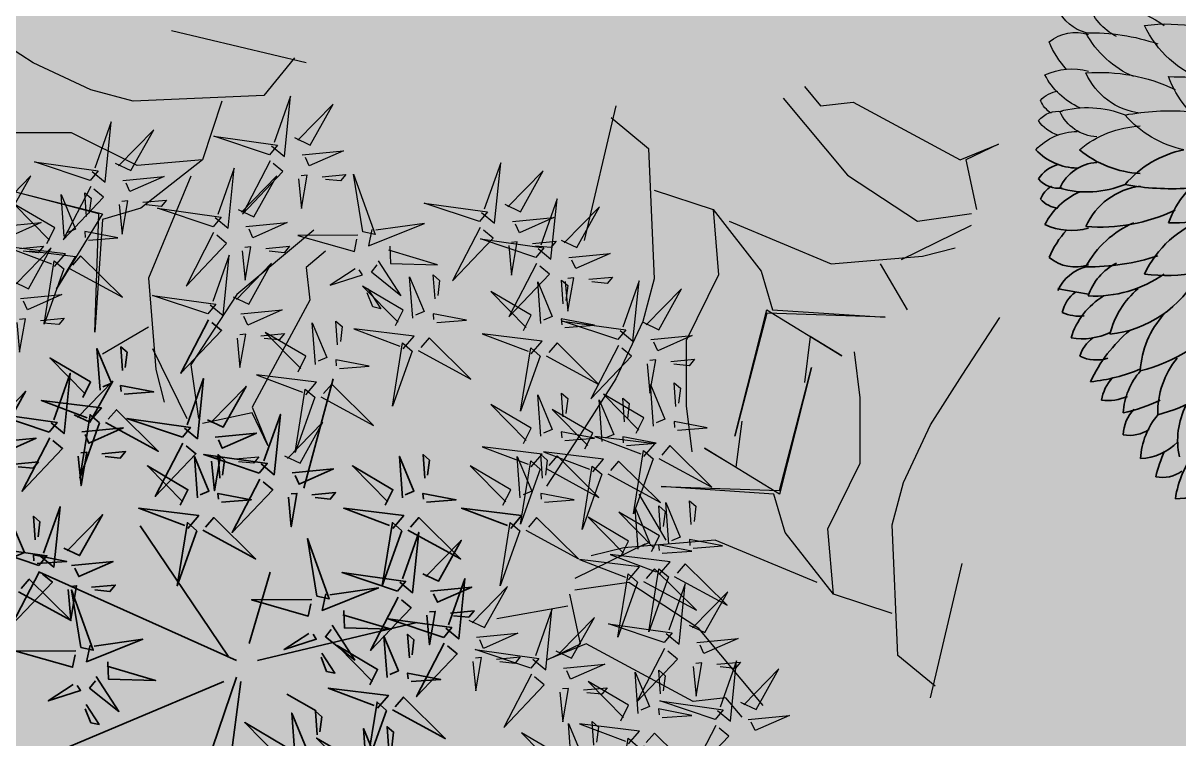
# Model space of a CAD drawing. Header units: millimetres. Extents: x -4167 to 87328, y -21481 to 19784.
# Drawn here: x 10885 to 11412, y 7297 to 7623 of the extents above; entities that cross this region are included whole.
import ezdxf

# ---------------------------------------------------------------- set-up
doc = ezdxf.new("R2010")
doc.units = ezdxf.units.MM
doc.header["$LTSCALE"] = 150
doc.linetypes.add('DASHED', pattern=[19.05, 12.7, -6.35])
for name, color, linetype, true_color in [('ad-Landscape', 7, 'Continuous', 0x007f00), ('ad-Secondary Roof', 6, 'Continuous', 0xff00ff), ('ad-Verandah', 7, 'Continuous', 0xa57c52)]:
    doc.layers.add(name, color=color, linetype=linetype, true_color=true_color)
doc.layers.add('ad-Landscape 2', color=7, linetype='Continuous', lineweight=35, true_color=0x264c00)

# ---------------------------------------------------------------- blocks, each defined once
blk = doc.blocks.new('bamboo')
at = {"layer": 'ad-Landscape'}
blk.add_line((-124.2, -652.6), (-157.7, -842.3), dxfattribs=at)
for points in [[(-1212, 689.6), (-1192.2, 648), (-1301.2, 587.1), (-1204.9, 680.9)], [(-1166.4, 669.3), (-1176.9, 559.2), (-1136.4, 650.5), (-1159.3, 660.7)], [(-1059.9, 523.7), (-1093.8, 494.6), (-1113.3, 654.4), (-1067.1, 532.2)], [(-1121.7, 544.2), (-1162.9, 523.5), (-1225.9, 631.2), (-1130.2, 536.9)], [(-1108, 616), (-1114, 553.1), (-1096.8, 567.3), (-1100.9, 607.4)], [(-1020.9, 635), (-1001.1, 593.4), (-1110, 532.6), (-1013.8, 626.4)], [(-910.8, 624.4), (-832.2, 616.8), (-921, 601.5), (-919.5, 617.3)], [(-975.2, 614.7), (-985.8, 504.7), (-945.3, 596), (-968.1, 606.1)], [(-1288.8, 429.3), (-1338.2, 576.9), (-1314.7, 408), (-1288.8, 429.3)], [(-916.9, 561.5), (-922.9, 498.6), (-905.6, 512.8), (-909.7, 552.9)], [(-1053.8, 499.5), (-907.2, 551.9), (-1075.6, 524.9), (-1053.8, 499.5)], [(-1273.1, 427.7), (-1131.2, 501.3), (-1244.7, 393.3), (-1266, 419.1)], [(-1141, 498.1), (-1251.3, 506.4), (-1159.2, 467.8), (-1149.5, 490.8)], [(-1055, 483.7), (-978.6, 343.4), (-1088.9, 454.6), (-1063.5, 476.4)], [(-1193.1, 438.6), (-1256.1, 443.4), (-1241.5, 426.4), (-1201.6, 431.4)], [(-1130.1, 433.9), (-1136.1, 355.2), (-1153.1, 443.6), (-1137.4, 442.4)], [(-1313.2, 423.7), (-1284.7, 389.2), (-1445, 373), (-1321.8, 416.6)], [(-1334.9, 362.3), (-1315.1, 320.7), (-1424, 259.8), (-1327.8, 353.7)], [(-1289.2, 342), (-1299.8, 231.9), (-1259.3, 323.3), (-1282.1, 333.4)], [(-1224.9, 351.7), (-1146.2, 344), (-1235, 328.8), (-1233.5, 344.6)], [(-1230.9, 288.8), (-1236.9, 225.9), (-1219.6, 240.1), (-1223.8, 280.1)], [(-1166, 102), (-1215.3, 249.6), (-1191.8, 80.7), (-1166, 102)], [(-933.9, 115.6), (-983.2, 263.3), (-959.7, 94.3), (-933.9, 115.6)], [(-1150.2, 100.5), (-1008.3, 174), (-1121.8, 66), (-1143.1, 91.9)], [(-1357.1, -48), (-1406.5, 99.6), (-1382.9, -69.3), (-1357.1, -48)], [(-1190.3, 96.4), (-1161.9, 61.9), (-1322.1, 45.7), (-1198.9, 89.3)], [(-958.2, 110.1), (-929.8, 75.6), (-1090, 59.3), (-966.8, 103)], [(-1212, 35.1), (-1192.2, -6.5), (-1301.2, -67.4), (-1204.9, 26.4)], [(-979.9, 48.7), (-960.1, 7.1), (-1069.1, -53.8), (-972.8, 40.1)], [(-869.9, 38), (-791.3, 30.4), (-880, 15.2), (-878.5, 30.9)], [(-548.2, 43.3), (-554.2, -19.6), (-537, -5.4), (-541.1, 34.7)], [(-1341.4, -49.5), (-1199.5, 24), (-1312.9, -84), (-1334.3, -58.1)], [(-1166.4, 14.8), (-1176.9, -95.3), (-1136.4, -4), (-1159.3, 6.1)], [(-1102, 24.4), (-1023.4, 16.8), (-1112.1, 1.6), (-1110.6, 17.3)], [(-934.3, 28.4), (-944.8, -81.7), (-904.3, 9.6), (-927.2, 19.8)], [(-875.9, -24.9), (-881.9, -87.8), (-864.7, -73.6), (-868.8, -33.5)], [(-718.6, -144.5), (-752.5, -173.6), (-772, -13.7), (-725.8, -136)], [(-1381.4, -53.6), (-1353, -88.1), (-1513.2, -104.3), (-1390.1, -60.7)], [(-1108, -38.5), (-1114, -101.4), (-1096.8, -87.2), (-1100.9, -47.1)], [(-780.4, -124), (-821.5, -144.7), (-884.6, -37), (-788.8, -131.3)], [(-556.7, -87.7), (-536.9, -129.3), (-645.8, -190.1), (-549.6, -96.3)], [(-1403.2, -114.9), (-1383.3, -156.5), (-1492.3, -217.4), (-1396.1, -123.6)], [(-712.5, -168.7), (-565.9, -116.3), (-734.3, -143.3), (-712.5, -168.7)], [(-1357.5, -135.2), (-1368, -245.3), (-1327.6, -154), (-1350.4, -143.9)], [(-1293.1, -125.6), (-1214.5, -133.2), (-1303.2, -148.4), (-1301.7, -132.7)], [(-1143.7, -283.2), (-1143, -123.3), (-1099.9, -274), (-1132.7, -280.9)], [(-799.7, -170.1), (-910, -161.8), (-817.9, -200.4), (-808.2, -177.3)], [(-713.7, -184.4), (-637.3, -324.8), (-747.6, -213.6), (-722.2, -191.7)], [(-1299.1, -188.5), (-1305.1, -251.4), (-1287.9, -237.2), (-1292, -197.1)], [(-1053.9, -275.7), (-1010.7, -209.6), (-1038.4, -295.3), (-1051.6, -286.6)], [(-851.8, -229.5), (-914.8, -224.8), (-900.2, -241.7), (-860.3, -236.8)], [(-788.8, -234.2), (-794.8, -313), (-811.8, -224.6), (-796, -225.8)], [(-1152.3, -296.4), (-1306, -271.7), (-1145.4, -329.2), (-1152.3, -296.4)], [(-841.4, -403.5), (-875.3, -432.7), (-894.8, -272.8), (-848.7, -395.1)], [(-903.2, -383.1), (-944.4, -403.7), (-1007.5, -296), (-911.7, -390.3)], [(-1158.7, -320.6), (-1114.9, -311.4), (-1174.8, -460.8), (-1156.4, -331.5)], [(-1075.2, -337.2), (-982.6, -397.6), (-1044.7, -319.4), (-1064.3, -334.9)], [(-1000.9, -310.2), (-948, -344.7), (-952.6, -322.9), (-990, -307.9)], [(-1114.4, -368.3), (-1068.3, -370), (-1064.9, -494.8), (-1103.4, -366)], [(-835.4, -427.8), (-688.8, -375.4), (-857.2, -402.4), (-835.4, -427.8)], [(-922.6, -429.1), (-1032.9, -420.9), (-940.7, -459.5), (-931.1, -436.4)], [(-1179.6, -607.1), (-1229, -459.4), (-1205.5, -628.4), (-1179.6, -607.1)], [(-836.6, -443.5), (-760.1, -583.9), (-870.5, -472.6), (-845, -450.8)], [(-974.6, -488.6), (-1037.7, -483.9), (-1023.1, -500.8), (-983.1, -495.9)], [(-911.6, -493.3), (-917.6, -572.1), (-934.7, -483.7), (-918.9, -484.8)], [(-1163.9, -608.6), (-1022, -535), (-1135.5, -643.1), (-1156.8, -617.2)], [(-425.4, -669.4), (-466.6, -690.1), (-529.7, -582.4), (-433.9, -676.7)], [(-119.8, -578.6), (-100, -620.2), (-209, -681), (-112.7, -587.2)], [(-1204, -612.6), (-1175.5, -647.1), (-1335.8, -663.4), (-1212.6, -619.7)], [(-1084.1, -757), (-1133.4, -609.4), (-1109.9, -778.4), (-1084.1, -757)], [(-827.8, -744.4), (-861.7, -773.6), (-881.2, -613.7), (-835.1, -736)], [(-527.4, -744.4), (-561.3, -773.6), (-580.8, -613.7), (-534.7, -736)], [(-74.2, -598.9), (-84.7, -708.9), (-44.2, -617.6), (-67, -607.5)], [(8.2, -743.4), (-41.2, -595.8), (-17.7, -764.7), (8.2, -743.4)], [(-9.8, -589.2), (68.8, -596.8), (-19.9, -612), (-18.4, -596.3)], [(-889.6, -724), (-930.8, -744.6), (-993.8, -636.9), (-898.1, -731.2)], [(-589.2, -724), (-630.4, -744.6), (-693.5, -636.9), (-597.7, -731.2)], [(-1225.7, -674), (-1205.9, -715.6), (-1314.8, -776.5), (-1218.6, -682.6)], [(-357.5, -714.1), (-210.9, -661.7), (-379.3, -688.7), (-357.5, -714.1)], [(-15.8, -652.1), (-21.8, -715), (-4.6, -700.8), (-8.7, -660.7)], [(23.9, -744.9), (165.8, -671.4), (52.3, -779.4), (31, -753.6)], [(-1180, -694.3), (-1190.5, -804.4), (-1150.1, -713.1), (-1172.9, -702.9)], [(-1115.6, -684.7), (-1037, -692.3), (-1125.7, -707.5), (-1124.2, -691.8)], [(-1068.3, -758.6), (-926.4, -685), (-1039.9, -793.1), (-1061.2, -767.2)], [(-444.7, -715.5), (-555, -707.2), (-462.9, -745.8), (-453.2, -722.8)], [(-821.7, -768.6), (-675.1, -716.3), (-843.5, -743.3), (-821.7, -768.6)], [(-521.3, -768.6), (-374.8, -716.3), (-543.2, -743.3), (-521.3, -768.6)], [(-358.7, -729.9), (-282.3, -870.2), (-392.6, -759), (-367.2, -737.1)], [(284.5, -805.8), (243.4, -826.4), (180.3, -718.7), (276.1, -813.1)], [(-1108.4, -762.6), (-1079.9, -797.1), (-1240.2, -813.4), (-1117, -769.7)], [(-1121.6, -747.6), (-1127.7, -810.5), (-1110.4, -796.3), (-1114.5, -756.2)], [(-908.9, -770), (-1019.2, -761.8), (-927.1, -800.3), (-917.4, -777.3)], [(-608.6, -770), (-718.8, -761.8), (-626.7, -800.3), (-617.1, -777.3)], [(-16.2, -749), (12.3, -783.5), (-148, -799.7), (-24.8, -756.1)], [(-822.9, -784.4), (-746.5, -924.8), (-856.8, -813.5), (-831.4, -791.7)], [(-513.8, -908.1), (-547.7, -937.2), (-567.2, -777.3), (-521, -899.6)], [(-496.8, -774.9), (-559.8, -770.2), (-545.3, -787.1), (-505.3, -782.2)], [(-522.5, -784.4), (-446.1, -924.8), (-556.4, -813.5), (-531, -791.7)], [(-433.8, -779.7), (-439.8, -858.4), (-456.8, -770), (-441.1, -771.2)], [(-1130.1, -824), (-1110.3, -865.6), (-1219.3, -926.5), (-1123, -832.6)], [(-961, -829.5), (-1024, -824.8), (-1009.5, -841.7), (-969.5, -836.8)], [(-898, -834.2), (-904, -913), (-921, -824.6), (-905.3, -825.7)], [(-865.6, -975.2), (-915, -827.6), (-891.5, -996.5), (-865.6, -975.2)], [(-660.6, -829.5), (-723.6, -824.8), (-709.1, -841.7), (-669.1, -836.8)], [(-575.6, -887.6), (-616.8, -908.3), (-679.8, -800.6), (-584, -894.9)], [(-597.6, -834.2), (-603.6, -913), (-620.7, -824.6), (-604.9, -825.7)], [(-37.9, -810.4), (-18.1, -852), (-127, -912.8), (-30.8, -819)], [(72.2, -821), (150.8, -828.6), (62, -843.8), (63.5, -828.1)], [(-1084.5, -844.3), (-1095, -954.4), (-1054.5, -863.1), (-1077.3, -852.9)], [(-1020.1, -834.7), (-941.4, -842.3), (-1030.2, -857.5), (-1028.7, -841.8)], [(7.8, -830.7), (-2.8, -940.7), (37.7, -849.4), (14.9, -839.3)], [(265.2, -851.8), (154.9, -843.6), (247, -882.2), (256.7, -859.1)], [(-507.7, -932.3), (-361.1, -879.9), (-529.5, -906.9), (-507.7, -932.3)], [(-227.1, -1003.5), (-261, -1032.7), (-280.5, -872.8), (-234.3, -995)], [(66.1, -883.9), (60.1, -946.8), (77.4, -932.6), (73.3, -892.5)], [(209.8, -1003.5), (175.9, -1032.7), (156.4, -872.8), (202.6, -995)], [(-1026.1, -897.6), (-1032.1, -960.5), (-1014.9, -946.3), (-1019, -906.2)], [(-849.9, -976.7), (-708, -903.2), (-821.4, -1011.2), (-842.8, -985.4)], [(-554.7, -1044.4), (-588.6, -1073.6), (-608.1, -913.7), (-562, -1036)], [(-288.9, -983), (-330, -1003.7), (-393.1, -896), (-297.3, -990.3)], [(148, -983), (106.8, -1003.7), (43.8, -896), (139.5, -990.3)], [(213.1, -911.3), (150.1, -906.6), (164.7, -923.5), (204.7, -918.6)], [(-616.5, -1023.9), (-657.7, -1044.6), (-720.8, -936.9), (-625, -1031.2)], [(-594.9, -933.7), (-705.2, -925.4), (-613.1, -964), (-603.4, -940.9)], [(-508.9, -948), (-432.5, -1088.4), (-542.8, -977.2), (-517.4, -955.3)], [(-60.1, -1097.9), (-109.5, -950.3), (-85.9, -1119.2), (-60.1, -1097.9)], [(-889.9, -980.8), (-861.5, -1015.3), (-1021.7, -1031.5), (-898.6, -987.9)], [(-302.5, -1064.9), (-343.7, -1085.5), (-406.8, -977.8), (-311, -1072.1)], [(-240.7, -1085.3), (-274.6, -1114.5), (-294.1, -954.6), (-248, -1076.9)], [(-221, -1027.7), (-74.4, -975.4), (-242.8, -1002.3), (-221, -1027.7)], [(215.9, -1027.7), (362.5, -975.4), (194.1, -1002.3), (215.9, -1027.7)], [(-647, -993.1), (-710, -988.4), (-695.4, -1005.3), (-655.5, -1000.4)], [(-584, -997.8), (-590, -1076.6), (-607, -988.2), (-591.3, -989.4)], [(-911.7, -1042.2), (-891.9, -1083.8), (-1000.8, -1144.6), (-904.6, -1050.8)], [(-548.6, -1068.6), (-402.1, -1016.3), (-570.5, -1043.2), (-548.6, -1068.6)], [(-308.2, -1029.1), (-418.5, -1020.8), (-326.4, -1059.4), (-316.7, -1036.4)], [(-222.2, -1043.5), (-145.8, -1183.9), (-256.1, -1072.6), (-230.7, -1050.8)], [(-44.4, -1099.5), (97.5, -1025.9), (-15.9, -1134), (-37.3, -1108.1)], [(128.7, -1029.1), (18.4, -1020.8), (110.5, -1059.4), (120.2, -1036.4)], [(214.7, -1043.5), (291.1, -1183.9), (180.8, -1072.6), (206.2, -1050.8)], [(-866, -1062.5), (-876.5, -1172.5), (-836.1, -1081.2), (-858.9, -1071.1)], [(-801.6, -1052.8), (-723, -1060.4), (-811.7, -1075.7), (-810.2, -1059.9)], [(-635.9, -1070), (-746.1, -1061.7), (-654, -1100.3), (-644.4, -1077.3)], [(-234.6, -1109.5), (-88.1, -1057.2), (-256.5, -1084.1), (-234.6, -1109.5)], [(-549.8, -1084.4), (-473.4, -1224.8), (-583.8, -1113.5), (-558.3, -1091.7)], [(-321.9, -1110.9), (-432.1, -1102.7), (-340, -1141.2), (-330.3, -1118.2)], [(-360.3, -1088.6), (-423.3, -1083.8), (-408.7, -1100.8), (-368.8, -1095.8)], [(-297.3, -1093.3), (-303.3, -1172), (-320.3, -1083.6), (-304.5, -1084.8)], [(-84.4, -1103.5), (-56, -1138), (-216.2, -1154.2), (-93.1, -1110.6)], [(76.6, -1088.6), (13.6, -1083.8), (28.1, -1100.8), (68.1, -1095.8)], [(144.7, -1234.3), (95.3, -1086.7), (118.8, -1255.6), (144.7, -1234.3)], [(139.6, -1093.3), (133.6, -1172), (116.6, -1083.6), (132.3, -1084.8)], [(-807.6, -1115.7), (-813.6, -1178.6), (-796.4, -1164.4), (-800.5, -1124.4)], [(-687.9, -1129.5), (-751, -1124.7), (-736.4, -1141.7), (-696.4, -1136.8)], [(-624.9, -1134.2), (-630.9, -1213), (-648, -1124.6), (-632.2, -1125.7)], [(-235.8, -1125.3), (-159.4, -1265.7), (-269.7, -1154.4), (-244.3, -1132.6)], [(-373.9, -1170.4), (-436.9, -1165.7), (-422.4, -1182.6), (-382.4, -1177.7)], [(-310.9, -1175.1), (-316.9, -1253.9), (-334, -1165.5), (-318.2, -1166.6)], [(-106.2, -1164.9), (-86.3, -1206.5), (-195.3, -1267.4), (-99.1, -1173.5)], [(160.4, -1235.8), (302.3, -1162.3), (188.8, -1270.3), (167.5, -1244.4)], [(-60.5, -1185.2), (-71, -1295.3), (-30.6, -1204), (-53.4, -1193.8)], [(3.9, -1175.6), (82.5, -1183.2), (-6.2, -1198.4), (-4.7, -1182.7)], [(120.3, -1239.9), (148.8, -1274.4), (-11.4, -1290.6), (111.7, -1247)], [(-2.1, -1238.5), (-8.1, -1301.4), (9.1, -1287.1), (5, -1247.1)], [(98.6, -1301.3), (118.4, -1342.9), (9.5, -1403.7), (105.7, -1309.9)], [(144.3, -1321.5), (133.8, -1431.6), (174.2, -1340.3), (151.4, -1330.2)]]:
    blk.add_lwpolyline(points, dxfattribs=at)
at = {"layer": 'ad-Landscape 2'}
for p, q in [((43.5, 73), (278.2, 631.2)), ((-12.4, 39.5), (-247.1, 564.2)), ((-23.6, 61.9), (-370, 296.3)), ((32.3, 39.5), (390, 162.3)), ((43.5, 28.4), (300.5, 61.9)), ((-57.1, 6), (-247.1, -49.8)), ((-12.4, -16.3), (-113, -440.5)), ((77, -94.4), (121.7, -172.6)), ((-470.6, -139.1), (-761.2, -217.2))]:
    blk.add_line(p, q, dxfattribs=at)
for points in [[(-264.9, 565.6), (-314.3, 713.2), (-290.7, 544.3), (-264.9, 565.6)], [(-638.6, 703.2), (-618.8, 661.6), (-727.8, 600.7), (-631.5, 694.6)], [(-619.9, 538.4), (-669.2, 686), (-645.7, 517), (-619.9, 538.4)], [(-593, 682.9), (-603.5, 572.8), (-563, 664.1), (-585.9, 674.3)], [(-534.6, 629.7), (-540.6, 566.8), (-523.4, 581), (-527.5, 621)], [(-280.9, 634.5), (-391.2, 642.7), (-299.1, 604.1), (-289.4, 627.2)], [(-249.2, 564.1), (-107.3, 637.7), (-220.7, 529.6), (-242.1, 555.5)], [(-194.9, 620.1), (-118.4, 479.7), (-228.8, 591), (-203.4, 612.8)], [(-37.8, 466.8), (-37.2, 626.6), (5.9, 476), (-26.9, 469.1)], [(-604.1, 536.8), (-462.2, 610.4), (-575.7, 502.3), (-597, 528.2)], [(-650.3, 428.2), (-684.2, 399.1), (-703.7, 559), (-657.6, 436.7)], [(-289.2, 560), (-260.8, 525.6), (-421, 509.3), (-297.8, 552.9)], [(-333, 575), (-396, 579.7), (-381.4, 562.8), (-341.5, 567.7)], [(-270, 570.3), (-276, 491.5), (-293, 579.9), (-277.2, 578.7)], [(-712.1, 448.7), (-753.3, 428.1), (-816.4, 535.7), (-720.6, 441.4)], [(-644.2, 532.8), (-615.8, 498.3), (-776, 482), (-652.8, 525.7)], [(52, 474.3), (95.2, 540.4), (67.5, 454.7), (54.3, 463.3)], [(-311, 498.7), (-291.1, 457.1), (-400.1, 396.2), (-303.9, 490)], [(-665.9, 471.4), (-646.1, 429.8), (-755.1, 368.9), (-658.8, 462.8)], [(-265.3, 478.4), (-275.8, 368.3), (-235.4, 459.6), (-258.2, 469.8)], [(-200.9, 488), (-122.3, 480.4), (-211, 465.2), (-209.5, 480.9)], [(-46.5, 453.6), (-200.1, 478.3), (-39.6, 420.8), (-46.5, 453.6)], [(-644.2, 404), (-497.6, 456.4), (-666, 429.4), (-644.2, 404)], [(-620.3, 451.1), (-630.8, 341), (-590.3, 432.3), (-613.2, 442.5)], [(-555.9, 460.7), (-477.3, 453.1), (-566, 437.9), (-564.5, 453.6)], [(-52.8, 429.4), (-9, 438.6), (-69, 289.1), (-50.5, 418.5)], [(30.7, 412.7), (123.3, 352.4), (61.2, 430.6), (41.6, 415)], [(104.9, 439.8), (157.9, 405.3), (153.3, 427.1), (115.9, 442.1)], [(-731.5, 402.7), (-841.7, 410.9), (-749.6, 372.3), (-739.9, 395.4)], [(-206.9, 425.1), (-212.9, 362.2), (-195.7, 376.4), (-199.8, 416.5)], [(-645.4, 388.3), (-569, 247.9), (-679.3, 359.1), (-653.9, 381)], [(-561.9, 397.8), (-567.9, 334.9), (-550.7, 349.1), (-554.8, 389.2)], [(-8.5, 381.7), (37.5, 380), (40.9, 255.2), (2.4, 384)], [(-783.5, 343.2), (-846.5, 347.9), (-832, 331), (-792, 335.9)], [(-720.5, 338.5), (-726.5, 259.7), (-743.5, 348.1), (-727.8, 346.9)], [(-606.2, 183.8), (-655.6, 331.4), (-632, 162.5), (-606.2, 183.8)], [(-363.6, 169.2), (-397.5, 140), (-417, 299.9), (-370.9, 177.6)], [(-590.5, 182.3), (-448.6, 255.9), (-562, 147.8), (-583.4, 173.7)], [(-425.4, 189.6), (-466.6, 169), (-529.7, 276.7), (-433.9, 182.4)], [(-918.2, 114.1), (-776.2, 187.7), (-889.7, 79.6), (-911, 105.5)], [(-357.5, 145), (-210.9, 197.3), (-379.3, 170.3), (-357.5, 145)], [(-630.5, 178.2), (-602.1, 143.7), (-762.3, 127.5), (-639.2, 171.1)], [(-510.6, -20.7), (-560, 126.9), (-536.5, -42), (-510.6, -20.7)], [(-444.7, 143.6), (-555, 151.8), (-462.9, 113.3), (-453.2, 136.3)], [(-358.7, 129.2), (-282.3, -11.2), (-392.6, 100.1), (-367.2, 121.9)], [(-652.3, 116.9), (-632.5, 75.3), (-741.4, 14.4), (-645.2, 108.2)], [(-606.6, 96.6), (-617.1, -13.5), (-576.7, 77.8), (-599.5, 88)], [(-542.2, 106.2), (-463.6, 98.6), (-552.3, 83.4), (-550.8, 99.1)], [(-496.8, 84.1), (-559.8, 88.8), (-545.3, 71.9), (-505.3, 76.8)], [(-433.8, 79.4), (-439.8, 0.6), (-456.8, 89), (-441.1, 87.9)], [(-494.9, -22.2), (-353, 51.3), (-466.5, -56.7), (-487.8, -30.9)], [(257.2, -69.4), (216.1, -90.1), (153, 17.6), (248.8, -76.7)], [(-535, -26.3), (-506.5, -60.8), (-666.8, -77), (-543.6, -33.4)], [(-174.3, -160.5), (-173.7, -0.6), (-130.6, -151.3), (-163.4, -158.2)], [(-84.5, -153), (-41.3, -86.9), (-69, -172.5), (-82.2, -163.9)], [(-511, -108), (-521.6, -218), (-481.1, -126.7), (-503.9, -116.6)], [(-446.7, -98.3), (-368, -105.9), (-456.8, -121.2), (-455.3, -105.4)], [(237.9, -115.5), (127.6, -107.2), (219.7, -145.8), (229.4, -122.8)], [(-183, -173.7), (-336.7, -149), (-176.1, -206.5), (-183, -173.7)], [(-452.7, -161.2), (-458.7, -224.1), (-441.4, -209.9), (-445.5, -169.8)], [(185.8, -175), (122.8, -170.2), (137.4, -187.2), (177.4, -182.3)], [(298.2, -260.3), (257, -281), (193.9, -173.3), (289.7, -267.6)], [(-189.3, -197.8), (-145.6, -188.6), (-205.5, -338.1), (-187, -208.8)], [(-105.9, -214.5), (-13.2, -274.9), (-75.4, -196.7), (-94.9, -212.2)], [(-31.6, -187.5), (21.3, -222), (16.7, -200.1), (-20.7, -185.2)], [(114.3, -335.4), (80.4, -364.5), (60.9, -204.6), (107, -326.9)], [(-363.6, -376.3), (-397.5, -405.4), (-417, -245.5), (-370.9, -367.8)], [(-196.6, -388.9), (-246, -241.3), (-222.5, -410.2), (-196.6, -388.9)], [(-145, -245.6), (-99, -247.3), (-95.6, -372), (-134.1, -243.3)], [(52.5, -314.9), (11.3, -335.6), (-51.8, -227.9), (44, -322.2)], [(-425.4, -355.8), (-466.6, -376.5), (-529.7, -268.8), (-433.9, -363.1)], [(120.3, -359.6), (266.9, -307.2), (98.5, -334.2), (120.3, -359.6)], [(278.8, -306.4), (168.6, -298.1), (260.7, -336.7), (270.4, -313.7)], [(-180.9, -390.4), (-39, -316.9), (-152.5, -424.9), (-173.8, -399)], [(-357.5, -400.5), (-210.9, -348.1), (-379.3, -375.1), (-357.5, -400.5)], [(-73.8, -511.6), (-123.1, -364), (-99.6, -532.9), (-73.8, -511.6)], [(33.1, -361), (-77.2, -352.7), (14.9, -391.3), (24.6, -368.2)], [(226.8, -365.9), (163.8, -361.1), (178.3, -378.1), (218.3, -373.2)], [(-444.7, -401.9), (-555, -393.6), (-462.9, -432.2), (-453.2, -409.1)], [(-221, -394.5), (-192.5, -429), (-352.8, -445.2), (-229.6, -401.6)], [(119.1, -375.3), (195.6, -515.7), (85.2, -404.5), (110.7, -382.6)], [(-358.7, -416.2), (-282.3, -556.6), (-392.6, -445.4), (-367.2, -423.5)], [(-19, -420.4), (-82, -415.7), (-67.4, -432.6), (-27.4, -427.7)], [(44, -425.1), (38, -503.9), (21, -415.5), (36.8, -416.7)], [(-496.8, -461.3), (-559.8, -456.6), (-545.3, -473.5), (-505.3, -468.6)], [(-433.8, -466), (-439.8, -544.8), (-456.8, -456.4), (-441.1, -457.6)], [(-242.7, -455.8), (-222.9, -497.4), (-331.8, -558.3), (-235.6, -464.5)], [(-58, -513.1), (83.9, -439.6), (-29.6, -547.6), (-50.9, -521.7)], [(-197, -476.1), (-207.5, -586.2), (-167.1, -494.9), (-189.9, -484.8)], [(-132.6, -466.5), (-54, -474.1), (-142.8, -489.3), (-141.3, -473.6)], [(-98.1, -517.2), (-69.7, -551.7), (-229.9, -567.9), (-106.7, -524.3)], [(-138.6, -529.4), (-144.7, -592.3), (-127.4, -578.1), (-131.5, -538)], [(-363.6, -689.9), (-397.5, -719), (-417, -559.2), (-370.9, -681.4)]]:
    blk.add_lwpolyline(points, dxfattribs=at)
blk = doc.blocks.new('A$C7DA81DBD')
at = {"layer": 'ad-Landscape'}
for centre, radius, start, end in [((-0.1425, 3.9552), 0.5349, 155.19049, 195.20682), ((-0.9056, 3.6412), 0.6057, 24.0272, 62.73054), ((-0.2663, 4.0457), 0.2252, 130.84427, 173.75905), ((-0.4908, 4.0166), 0.2139, 30.41563, 68.82996), ((-0.0961, 4.0625), 0.2274, 130.93347, 187.27283), ((-0.4137, 3.9807), 0.3046, 17.09734, 56.39496), ((0.3234, 3.905), 0.4767, 132.73866, 179.56243), ((-0.6413, 3.9243), 0.3417, 140.17932, 198.67463), ((-1.1804, 3.4536), 0.743, 47.03228, 68.14061), ((-1.3268, 3.7443), 0.3576, 14.37957, 65.67824), ((0.4847, 3.8253), 0.8385, 164.13269, 202.27743), ((-0.4664, 3.7254), 0.3595, 3.05127, 66.29439), ((0.6722, 3.3341), 0.8727, 140.39412, 176.99618), ((-0.2113, 3.764), 1.0157, 176.98112, 215.15022), ((-1.383, 3.3555), 0.488, 27.43755, 71.18261), ((0.7845, 3.7974), 1.7654, 178.75477, 198.61147), ((-1.3701, 3.1096), 0.824, 23.21959, 61.77969), ((0.8101, 3.7172), 1.4584, 175.33806, 205.55583), ((-0.8731, 3.3135), 0.5704, 6.67232, 66.26868), ((-0.5792, 3.7449), 0.9742, 186.46688, 241.65563), ((1.7398, 3.1245), 2.0667, 169.32144, 184.04788), ((-0.8762, 2.8295), 0.8955, 11.96194, 49.21126), ((0.2948, 3.161), 1.349, 172.2305, 210.01298), ((-1.4049, 2.5545), 0.8684, 18.68778, 65.28391), ((2.889, 3.1417), 3.5018, 179.98243, 192.00519), ((-0.9142, 2.3228), 0.8735, 31.40487, 69.8192)]:
    blk.add_arc(centre, radius, start, end, dxfattribs=at)
at = {"layer": 'ad-Landscape 2'}
for centre, radius, start, end in [((-0.3234, 3.905), 0.4767, 0.43757, 47.26134), ((0.4137, 3.9807), 0.3046, 123.60504, 162.90266), ((0.0961, 4.0625), 0.2274, 352.72717, 49.06653), ((0.4908, 4.0166), 0.2139, 111.17004, 149.58437), ((0.9056, 3.6412), 0.6057, 117.26946, 155.9728), ((0.2663, 4.0457), 0.2252, 6.24095, 49.15573), ((0.1425, 3.9552), 0.5349, 344.79318, 24.80951), ((1.1804, 3.4536), 0.743, 111.85939, 132.96772), ((0.6413, 3.9243), 0.3417, 341.32537, 39.82068), ((0.4664, 3.7254), 0.3595, 113.70561, 176.94873), ((-0.4847, 3.8253), 0.8385, 337.72257, 15.86731), ((1.3268, 3.7443), 0.3576, 114.32176, 165.62043), ((-5.8663, 2.673), 7.168, 9.16665, 11.24033), ((1.4147, 3.7701), 0.2686, 101.04015, 144.95778), ((1.0529, 3.8878), 0.3429, 353.89465, 25.17772), ((-0.6722, 3.3341), 0.8727, 3.00382, 39.60588), ((1.7595, 3.3631), 0.6247, 106.91169, 148.74233), ((1.0337, 3.8696), 0.5516, 334.54713, 9.51441), ((1.8213, 3.5993), 0.3023, 107.3992, 143.67876), ((1.4522, 3.7508), 0.3106, 341.21289, 26.18085), ((0.8731, 3.3135), 0.5704, 113.73132, 173.32768), ((-0.8101, 3.7172), 1.4584, 334.44417, 4.66194), ((1.3701, 3.1096), 0.824, 118.22031, 156.78041), ((-0.7845, 3.7974), 1.7654, 341.38853, 1.24523), ((1.383, 3.3555), 0.488, 108.81739, 152.56245), ((0.2113, 3.764), 1.0157, 324.84978, 3.01888), ((2.4444, 2.7002), 1.2047, 114.47438, 140.38238), ((0.4659, 3.9514), 1.4875, 337.29257, 354.02748), ((2.1581, 3.3546), 0.3559, 99.63085, 133.13709), ((1.6924, 3.6508), 0.4098, 336.38924, 7.6723), ((0.5792, 3.7449), 0.9742, 298.34437, 353.53312), ((1.7238, 2.9221), 0.7346, 103.90804, 139.61338), ((0.8762, 2.8295), 0.8955, 130.78874, 168.03806), ((-1.7398, 3.1245), 2.0667, 355.95212, 10.67856), ((2.2394, 2.9434), 0.5806, 93.32513, 131.66362), ((0.9147, 3.7961), 1.3196, 333.78136, 348.06114), ((2.4029, 3.194), 0.3293, 92.31458, 133.75489), ((2.1061, 3.4684), 0.2887, 325.35935, 10.9222), ((1.4049, 2.5545), 0.8684, 114.71609, 161.31222), ((-0.2948, 3.161), 1.349, 329.98702, 7.7695), ((0.4879, 3.7225), 1.408, 309.24822, 345.91322), ((1.8961, 2.6169), 0.7641, 93.18845, 132.61455), ((2.6219, 2.7574), 0.6207, 93.06665, 130.22411), ((2.1285, 3.3962), 0.4606, 314.41683, 357.63522), ((2.2078, 2.5037), 0.7304, 88.94937, 129.1849), ((1.0136, 3.5245), 1.2421, 311.60195, 346.47297), ((3.0457, 2.0047), 1.2814, 103.71524, 113.85648), ((2.4584, 3.1948), 0.2887, 325.35935, 10.9222), ((0.9142, 2.3228), 0.8735, 110.1808, 148.59513), ((-2.889, 3.1417), 3.5018, 347.99481, 0.01757), ((2.4357, 2.4238), 0.6427, 77.61453, 116.92393), ((3.0549, 2.2322), 0.863, 98.61282, 128.97622), ((2.5541, 3.0699), 0.3719, 312.03902, 2.39813)]:
    blk.add_arc(centre, radius, start, end, dxfattribs=at)
blk = doc.blocks.new('A$C06C421F0')
at = {"layer": 'ad-Landscape'}
for points in [[(359.91, 366.46, 35.98, 14.39, 0), (421.22, 431.54, 14.39, 0.72, 0), (487.37, 441.94, 0, 0, 0), (448, 441.94, 0, 0, 0), (472.53, 524.19, 0, 0, 0), (467.69, 541.37, 0, 0, 0), (379.6, 599.67, 0, 0, 0), (404.12, 579.33, 0, 0, 0), (359.91, 575.71, 0, 0, 0), (404.12, 579.33, 0, 0, 0), (467.69, 541.37, 0, 0, 0), (433.48, 648.03, 0, 0, 0), (482.53, 692.32, 0, 0, 0), (430.9, 648.03, 0, 0, 0), (418.64, 692.32, 0, 0, 0), (426.06, 713.11, 0, 0, 0), (413.8, 692.32, 0, 0, 0), (372.17, 716.27, 0, 0, 0), (413.8, 692.32, 0, 0, 0), (323.13, 719.89, 0, 0, 0)], [(353.42, 359.91, 35.98, 14.39, 0), (288.34, 421.22, 14.39, 0.72, 0), (277.95, 487.37, 0, 0, 0), (277.95, 448, 0, 0, 0), (195.69, 472.53, 0, 0, 0), (178.52, 467.69, 0, 0, 0), (120.22, 379.6, 0, 0, 0), (140.56, 404.12, 0, 0, 0), (144.17, 359.91, 0, 0, 0), (140.56, 404.12, 0, 0, 0), (178.52, 467.69, 0, 0, 0), (71.86, 433.48, 0, 0, 0), (27.57, 482.53, 0, 0, 0), (71.86, 430.9, 0, 0, 0), (27.57, 418.64, 0, 0, 0), (6.78, 426.06, 0, 0, 0), (27.57, 413.8, 0, 0, 0), (3.62, 372.17, 0, 0, 0), (27.57, 413.8, 0, 0, 0), (0, 323.13, 0, 0, 0)], [(366.46, 359.97, 35.98, 14.39, 0), (431.54, 298.66, 14.39, 0.72, 0), (441.94, 232.52, 0, 0, 0), (441.94, 271.88, 0, 0, 0), (524.19, 247.36, 0, 0, 0), (541.37, 252.2, 0, 0, 0), (599.67, 340.29, 0, 0, 0), (579.33, 315.77, 0, 0, 0), (575.71, 359.97, 0, 0, 0), (579.33, 315.77, 0, 0, 0), (541.37, 252.2, 0, 0, 0), (648.03, 286.4, 0, 0, 0), (692.32, 237.36, 0, 0, 0), (648.03, 288.98, 0, 0, 0), (692.32, 301.25, 0, 0, 0), (713.11, 293.82, 0, 0, 0), (692.32, 306.09, 0, 0, 0), (716.27, 347.71, 0, 0, 0), (692.32, 306.09, 0, 0, 0), (719.89, 396.76, 0, 0, 0)], [(359.97, 353.42, 35.98, 14.39, 0), (298.66, 288.34, 14.39, 0.72, 0), (232.52, 277.95, 0, 0, 0), (271.88, 277.95, 0, 0, 0), (247.36, 195.69, 0, 0, 0), (252.2, 178.52, 0, 0, 0), (340.29, 120.22, 0, 0, 0), (315.77, 140.56, 0, 0, 0), (359.97, 144.17, 0, 0, 0), (315.77, 140.56, 0, 0, 0), (252.2, 178.52, 0, 0, 0), (286.4, 71.86, 0, 0, 0), (237.36, 27.57, 0, 0, 0), (288.98, 71.86, 0, 0, 0), (301.25, 27.57, 0, 0, 0), (293.82, 6.78, 0, 0, 0), (306.09, 27.57, 0, 0, 0), (347.71, 3.62, 0, 0, 0), (306.09, 27.57, 0, 0, 0), (396.76, 0, 0, 0, 0)]]:
    blk.add_lwpolyline(points, format="xyseb", dxfattribs=at)
for points in [[(460.26, 565.32), (472.53, 575.71), (470.27, 596.5), (507.05, 664.75), (497.05, 689.15), (507.05, 668.36), (538.67, 675.14)], [(467.69, 551.76), (516.73, 592.89), (546.1, 637.63), (541.26, 671.98)], [(570.62, 627.24), (548.68, 671.98)], [(546.1, 517.41), (573.2, 582.49), (568.36, 640.79), (563.2, 661.58)], [(573.2, 613.68), (602.56, 630.85)], [(538.67, 507.02), (578.04, 537.75), (602.56, 544.98), (607.4, 616.84), (604.82, 541.37), (683.23, 521.03), (602.56, 541.37), (631.93, 589.27), (619.67, 568.94), (649.03, 565.32)], [(526.41, 469.51), (538.67, 507.02), (580.3, 510.63), (622.25, 489.84), (663.87, 489.84), (693.24, 493.46)], [(479.95, 441.94), (499.63, 465.89), (582.88, 469.51), (609.99, 462.28), (646.77, 445.1), (678.39, 424.76), (715.18, 400.81)], [(472.53, 445.1), (558.36, 424.76)], [(239.94, 277.95), (220.25, 253.99), (137, 250.38), (109.9, 257.61), (73.11, 274.78), (41.49, 295.12), (4.71, 319.07)], [(247.36, 274.78), (161.53, 295.12)], [(565.32, 259.62), (575.71, 247.36), (596.5, 249.62), (664.75, 212.83), (689.15, 222.84), (668.36, 212.83), (675.14, 181.21)], [(551.76, 252.2), (592.89, 203.15), (637.63, 173.79), (671.98, 178.63)], [(193.47, 250.38), (181.21, 212.87), (139.59, 209.25), (97.64, 230.04), (56.01, 230.04), (26.65, 226.43)], [(445.1, 247.36), (424.76, 161.53)], [(441.94, 239.94), (465.89, 220.25), (469.51, 137), (462.28, 109.9), (445.1, 73.12), (424.76, 41.49), (400.81, 4.71)], [(181.21, 212.87), (141.84, 182.13), (117.32, 174.9), (112.48, 103.04), (115.06, 178.52), (36.65, 198.86), (117.32, 178.52), (87.96, 130.61), (100.22, 150.95), (70.86, 154.57)], [(173.79, 202.47), (146.68, 137.39), (151.52, 79.09), (156.69, 58.3)], [(469.51, 193.47), (507.02, 181.21), (510.63, 139.59), (489.84, 97.64), (489.84, 56.01), (493.46, 26.65)], [(507.02, 181.21), (537.75, 141.84), (544.98, 117.32), (616.84, 112.48), (541.37, 115.06), (521.03, 36.65), (541.37, 117.32), (589.27, 87.96), (568.93, 100.22), (565.32, 70.86)], [(517.41, 173.79), (582.49, 146.68), (640.79, 151.52), (661.58, 156.69)], [(627.24, 149.27), (671.98, 171.21)], [(252.2, 168.12), (203.15, 127), (173.79, 82.25), (178.63, 47.91)], [(259.62, 154.57), (247.36, 144.17), (249.62, 123.38), (212.83, 55.14), (222.84, 30.73), (212.83, 51.52), (181.21, 44.74)], [(613.68, 146.68), (630.85, 117.32)], [(146.68, 106.21), (117.32, 89.03)], [(149.27, 92.65), (171.21, 47.91)]]:
    blk.add_lwpolyline(points, dxfattribs=at)
blk = doc.blocks.new('zw$FE9C')
at = {"transparency": 33554559}
h = blk.add_hatch(color=256, dxfattribs=at)
h.dxf.hatch_style = 1
h.set_gradient(color1=(153, 204, 0), color2=(63, 127, 0), tint=1, name='INVSPHERICAL')
h.paths.add_polyline_path([(8460, 4510), (12805, 4510), (12805, 7945), (8460, 7945)])
h = blk.add_hatch(dxfattribs=at)
h.set_pattern_fill('GRASS', color=74)
h.set_pattern_definition([(90, (-1087975.541, 674585.024), (-17.96051224, 17.96051224), [4.7625, -31.1585245]), (45, (-1087975.54, 674585.024), (-17.96051224, 17.96051224), [4.7625, -20.6375]), (135, (-1087975.54, 674585.024), (-17.96051224, -17.96051224), [4.7625, -20.6375])])
h.paths.add_polyline_path([(8460, 4510), (12805, 4510), (12805, 7945), (8460, 7945)])
at = {"xscale": -54.36482949885749, "yscale": 54.36482949885749, "zscale": 54.36482949885722, "rotation": 89.99999999999994}
blk.add_blockref('A$C7DA81DBD', (11577.69, 7565.52), dxfattribs=at)
at = {"layer": 'ad-Landscape', "xscale": 0.7144563243118911, "yscale": 0.7144563243118911, "zscale": 0.7144563243118911, "rotation": 270}
for p in [(10836.88, 7923.12), (11101.91, 7492.4)]:
    blk.add_blockref('A$C06C421F0', p, dxfattribs=at)
at = {"layer": 'ad-Landscape', "linetype": 'Continuous', "xscale": -0.1713600815364865, "yscale": 0.1713600815364865, "zscale": 0.171360081536486, "rotation": 89.99999999999994}
blk.add_blockref('bamboo', (10988.65, 7330.63), dxfattribs=at)
blk = doc.blocks.new('1215E_Roof Plan')
at = {"layer": 'ad-Secondary Roof', "linetype": 'DASHED', "ltscale": 2, "const_width": 40}
blk.add_lwpolyline([(7371.83, 10225), (8915, 12955), (12195, 12955), (12195, 7495), (8915, 7495)], close=True, dxfattribs=at)
blk = doc.blocks.new('1215_East Villa')
at = {"layer": 'ad-Verandah'}
blk.add_blockref('zw$FE9C', (0, 0), dxfattribs=at)
blk.add_blockref('1215E_Roof Plan', (0, 0))

msp = doc.modelspace()

# ---------------------------------------------------------------- block references
msp.add_blockref('1215_East Villa', (0, 0))

doc.saveas('drawing.dxf')
